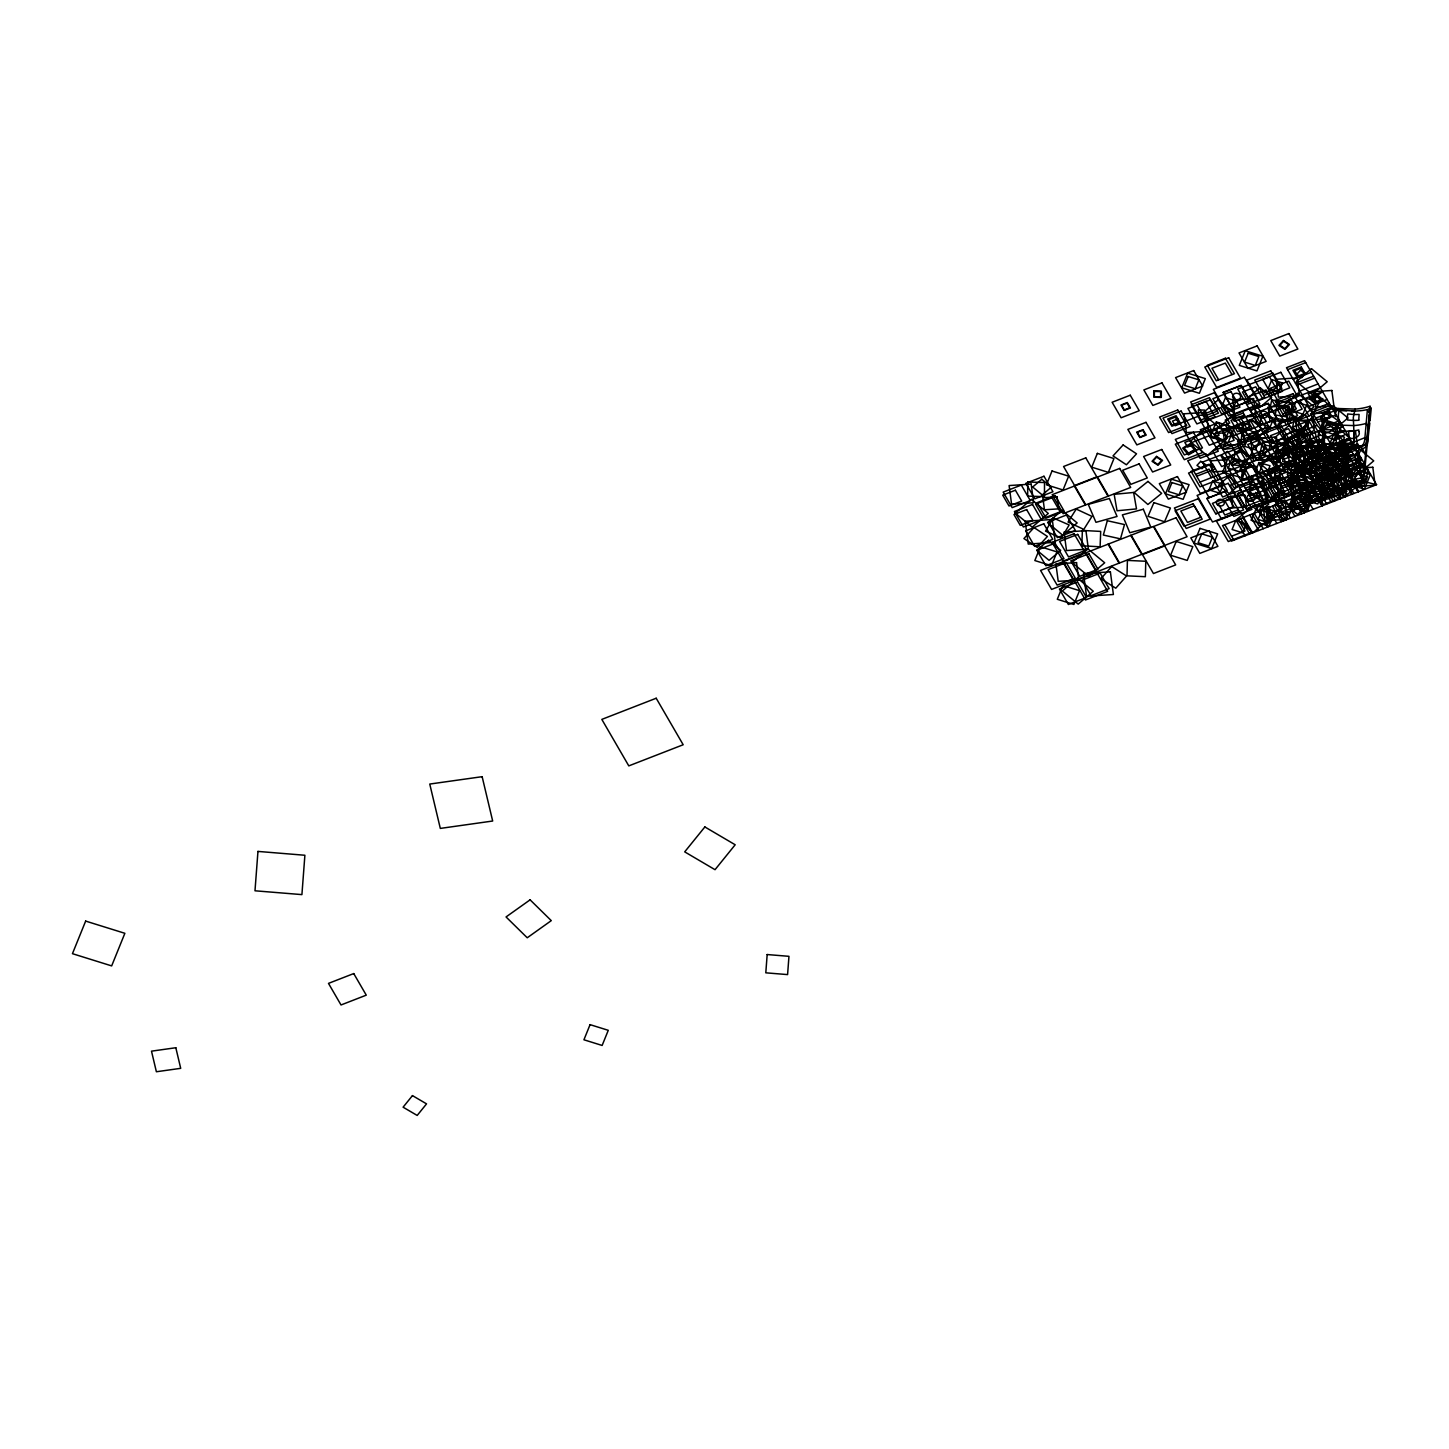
<?xml version="1.0" encoding="UTF-8"?>
<svg xmlns="http://www.w3.org/2000/svg" width="1449" height="1449" viewBox="0 0 1449 1449"><rect width="100%" height="100%" fill="white"/><g stroke="black" fill="none" stroke-linecap="round" stroke-linejoin="round"><path stroke-width="1.5" d="M1313.392 419.866L1314.297 428.016M1330.671 464.169L1331.83 475.2A96.63 27.096 68.8 0 0 1334.294 488.476M1357.858 454.189L1357.876 453.03A22.767 6.394 68.8 0 1 1358.039 451.508L1359.778 447.886L1364.487 445.205M1268.636 506.86L1266.48 512.185L1267.784 526.965L1213.827 433.957L1223.717 432.798L1226.415 437.453L1222.811 449.462L1232.701 448.302L1238.152 446.183L1240.942 442.416L1242.898 424.303L1249.147 424.485L1250.089 419.866L1270.193 426.894L1273.073 419.793M1263.709 432.472L1259.072 435.37L1249.129 429.755L1249.147 424.485M1310.856 443.539L1304.281 431.929L1290.679 437.073L1297.272 448.683L1317.811 440.913L1324.386 452.523L1310.802 457.667L1304.227 446.057L1313.283 461.796L1331.414 454.732L1322.412 439.246M1309.606 458.409L1309.262 459.514L1308.248 458.681M1346.99 481.593A75.203 63.068 5.5 0 0 1334.402 488.585L1318.844 497.677L1267.821 517.456L1267.821 514.431A46.187 12.95 68.8 0 0 1267.187 506.752M1287.744 471.541L1287.763 473.37M1327.375 483.278L1327.556 472.646M1317.069 462.901L1317.268 452.269M1341.846 458.735L1349.562 472.03L1349.436 476.232L1355.775 470.69M1351.663 444.716L1348.077 453.609L1337.391 450.277L1340.977 441.384L1351.663 444.716L1358.564 453.682L1249.799 495.975L1250.215 484.165L1253.82 475.272M1315.692 494.652L1318.21 500.575M1317.159 455.294L1313.319 452.269L1302.687 433.776L1289.085 438.92L1295.678 450.53L1295.189 459.315L1288.614 461.416M1277.167 515.518L1285.915 519.919L1286.386 511.515M1332.337 494.779L1340.289 498.782L1340.76 490.36M1332.283 461.579L1332.374 460.528M1367.928 426.513L1366.172 423.47L1367.403 409.596A53.305 44.702 5.5 0 1 1353.42 411.045L1332.808 409.343M1366.099 424.539L1364.686 440.134A48.306 13.548 68.8 0 1 1362.223 445.513M1340.615 458.536L1340.434 460.728L1348.077 453.609M1276.949 447.143L1276.37 452.957M1311.526 451.11L1312.468 440.532M1332.156 495.015L1333.098 484.437M1310.584 469.422L1324.676 477.699L1334.022 466.125L1319.948 457.848L1310.584 469.422C1311.254 495.051 1348.059 493.692 1362.984 480.452L1363.98 470.164M1334.022 466.125C1333.37 440.496 1296.565 441.854 1281.622 455.095M1267.821 517.456L1268.618 509.215M1272.222 471.631L1272.53 468.534M1281.858 507.53L1281.405 512.167L1281.061 507.911A49.501 13.892 68.8 0 0 1280.97 507.168M1285.734 467.375L1286.169 462.738M1288.559 438.015L1288.107 442.651L1288.559 438.015A78.264 65.64 5.5 0 1 1284.43 439.916M1293.106 466.723L1293.468 463.064M1295.696 499.67L1295.008 506.878L1295.008 503.854A46.223 12.969 68.8 0 0 1294.374 496.174M1309.552 491.809L1308.61 501.589L1362.984 480.452L1336.014 433.957C1354.724 445.948 1351.048 482.119 1324.676 477.699M1312.033 466.071L1313.174 454.225M1322.194 496.319L1322.738 490.65M1324.585 471.595L1324.73 470.056M1324.821 469.023L1325.129 465.926M1326.614 450.476L1325.418 462.847A89.168 25.013 68.8 0 0 1325.708 461.525A56.42 15.83 68.8 0 0 1325.98 459.587L1326.07 458.554A46.114 12.932 68.8 0 0 1326.161 456.725L1335.127 453.012A40.463 11.357 68.8 0 1 1334.022 457.522L1332.5 458.482A51.258 42.999 5.5 0 1 1325.6 462.14L1325.69 461.488M1335.797 491.03L1336.087 487.933M1339.619 451.382L1340.452 442.615M1349.399 485.741L1349.798 481.629M1353.112 447.125L1354.706 430.643M1364.288 467.067L1370.138 406.3M1368.888 419.178L1369.341 414.541M1269.342 506.48A47.437 13.313 68.8 0 1 1269.976 513.181L1272.892 518.199L1363.527 482.97L1364.849 469.241M1365.03 467.266L1368.055 435.877M1368.816 428.035L1369.577 420.192M1371.261 408.238L1370.066 420.608M1308.465 429.936L1308.248 427.165A27.096 7.607 68.8 0 1 1308.284 424.195L1308.483 422.927A82.919 69.534 5.5 0 0 1306.491 425.571L1302.723 430.969M1368.798 420.21L1368.49 423.289M1291.729 444.137L1291.928 442.271L1290.461 443.303M1369.812 423.18L1367.385 444.191L1365.61 447.143L1360.683 450.041L1359.162 453.446A22.767 6.394 68.8 0 0 1358.999 454.968L1360.031 465.745M1368.436 423.796L1367.367 435.787A98.242 27.549 68.8 0 1 1366.968 439.264M1302.216 432.49L1302.18 432.834A43.144 12.099 68.8 0 0 1302.126 437.526M1308.284 424.195L1308.519 422.728A34.432 9.654 68.8 0 1 1310.892 419.087A48.034 40.3 5.5 0 1 1313.519 416.515M1338.767 457.594L1322.973 463.734L1331.794 478.931L1331.305 483.278L1334.131 484.854M1283.144 451.472L1283.017 452.468L1288.904 449.407M1283.198 450.965L1283.615 447.089A45.227 37.928 5.5 0 0 1285.263 446.31L1287.382 445.187M1322.973 463.734L1322.303 467.773L1303.303 463.825L1305.766 453.573M1323.48 465.364L1330.562 477.59L1331.305 483.278L1334.167 478.387L1347.534 473.189L1349.436 476.232L1348.82 470.001L1342.191 458.572L1340.434 460.728L1331.758 445.785L1313.319 452.269L1309.443 440.424L1311.019 432.273M1337.391 450.277L1331.45 445.223L1321.615 442.416L1323.589 432.237L1317.069 425.354L1310.457 413.925M1335.616 412.621L1335.706 412.168A34.432 9.654 68.8 0 1 1338.079 408.509L1355.087 409.089A54.356 45.589 5.5 0 0 1370.084 406.227M1316.543 471.704L1317.195 468.842M1332.446 460.058L1334.511 456.399A76.326 21.409 68.8 0 1 1335.761 455.747L1336.721 455.403M1342.118 452.794L1343.966 449.987L1349.816 448.846M1294.845 464.024L1297.29 453.772L1285.028 451.345L1282.564 461.597L1294.845 464.024L1289.719 466.125A46.133 12.932 68.8 0 0 1289.284 466.56A29.089 8.169 68.8 0 0 1287.672 471.396M1315.583 466.234L1317.539 458.047M1330.925 461.633L1332.591 458.464L1336.648 456.073M1310.639 413.943L1322.14 413.037L1325.31 418.489L1322.448 429.719L1331.703 429.81L1340.579 422.673L1331.685 416.008L1328.516 410.556L1331.595 407.187L1317.757 395.197L1313.971 399.29L1304.462 398.729L1295.877 401.934L1292.273 410.828L1302.959 414.16L1306.563 405.267L1295.877 401.934M1327.827 464.513C1321.144 466.614 1320.963 479.402 1321.343 480.434A63.774 53.486 5.5 0 0 1325.074 475.924L1326.632 473.859M1323.951 475.308L1322.104 472.139L1323.408 468.371M1263.456 477.627L1250.233 464.731L1246.466 468.824L1241.467 465.509L1231.813 464.966L1235.399 452.957L1232.701 448.302M1315.837 451.853L1319.133 441.673M1325.473 493.892L1328.769 483.712M1242.898 424.303L1231.958 426.912L1229.15 430.697L1231.849 435.334L1240.942 442.416L1250.632 440.84L1253.802 446.292L1249.944 457.92L1241.467 465.509M1322.774 485.958L1320.818 491.446L1322.158 505.828L1314.478 494.852M1286.422 462.104L1297.561 465.328L1294.102 474.584L1282.963 471.36L1286.422 462.104L1288.07 461.579M1324.404 465.89L1323.553 468.027M1259.507 423.561L1263.093 414.686L1286.621 406.517L1295.334 421.279L1302.959 414.16M1250.215 484.165L1260.902 487.498L1264.162 478.279M1309.316 445.368L1296.094 477.971L1335.308 490.179L1348.512 457.594L1309.316 445.368L1295.678 450.53M1348.82 470.001L1362.187 464.803L1367.566 469.186L1367.928 472.754L1364.324 481.629L1376.55 484.672L1304.607 360.674L1286.477 367.72L1358.419 491.736L1354.235 479.981M1246.466 468.824L1240.797 480.47L1349.58 438.178L1340.832 430.099L1336.25 433.776L1331.758 445.785M1282.963 471.36L1269.396 459.279L1263.51 462.756L1258.927 473.425L1277.348 467.103L1275.537 451.708L1277.801 446.31M1275.537 451.708L1286.35 455.203L1290.153 446.22M1330.562 477.59L1316.272 483.151L1313.174 490.323L1303.231 490.414M1304.245 446.238L1303.049 445.875L1304.281 445.912M1280.047 506.226L1276.913 504.415L1279.793 499.525L1293.142 494.326L1295.044 497.369L1299.192 499.325L1301.619 493.982M1310.729 501.245L1313.953 494.109L1306.799 491.646M1338.333 457.395L1324.748 462.539L1322.303 467.773L1323.335 465.672M1310.476 465.799L1312.414 460.728A33.472 9.382 68.8 0 0 1312.486 454.262M1355.087 409.089L1353.312 417.439L1354.036 434.899M1322.756 398.511L1318.97 402.605L1313.464 414.233L1306.563 405.267M1355.54 449.607L1357.17 447.614A79.586 22.333 68.8 0 1 1358.438 446.98L1361.933 445.604A46.929 13.168 68.8 0 0 1362.187 445.423M1278.598 426.314L1285.227 437.725L1271.878 442.923L1268.074 450.874L1259.181 457.685L1249.944 457.92L1240.851 450.838L1238.152 446.183M1269.324 486.918L1275.953 498.329L1262.586 503.528L1258.783 511.461L1268.672 504.324M1274.432 419.938L1277.203 428.324L1279.902 423.126L1293.251 417.928M1260.902 487.498L1267.929 488.911L1270.61 483.712L1283.977 478.532L1286.06 481.865L1294.102 474.584M1308.429 458.482L1309.389 458.282M1343.585 444.336L1344.473 443.593L1343.35 444.191M1289.646 445.912L1286.205 443.829L1289.085 438.92M1300.296 506.643L1304.046 512.874L1309.552 503.636M1286.06 481.865L1287.002 480.271M1319.822 453.229L1325.563 443.919M1319.043 491.628L1324.803 482.318M1328.208 464.622L1327.501 465.654A80.347 67.379 5.5 0 1 1325.618 468.281L1322.104 472.139M1325.744 470.4L1329.602 464.64M1250.632 440.84L1257.007 438.359L1270.193 426.894M1277.203 428.324L1278.344 426.694M1267.929 488.911L1269.07 487.281M1325.183 471.215L1321.452 475.815A26.843 22.514 5.5 0 1 1315.71 480.271A19.761 16.573 5.5 0 1 1313.627 481.231M1326.994 473.334L1327.737 472.302A59.554 16.7 68.8 0 0 1327.954 474.783L1328.081 475.888M1347.588 452.305L1347.95 453.356L1347.226 452.45M1295.334 421.279L1296.764 419.522M1306.074 439.065L1297.362 448.176A63.031 52.852 5.5 0 1 1294.863 450.041M1333.352 459.876L1337.934 455.892M1310.856 419.033L1302.053 428.94M1323.245 455.24L1331.432 447.361M1313.174 488.186L1321.379 480.325M1284.231 442.724A54.627 45.825 5.5 0 0 1298.159 433.867L1299.952 432.128A57.815 48.487 5.5 0 0 1302.488 429.194L1308.375 421.568A51.494 43.18 5.5 0 1 1313.156 416.443M1302.687 433.776L1304.317 436.783L1310.077 431.476M1298.177 433.867L1298.286 433.758A75.909 21.3 68.8 0 0 1297.253 448.302L1297.435 451.617M1304.263 448.429L1309.244 443.865M1335.507 457.033L1330.037 461.76M1306.364 473.117L1303.321 474.421M1323.408 482.807L1313.174 490.323L1308.972 485.976L1301.872 473.769M1317.757 395.197L1322.593 391.683L1213.827 433.957M1278.616 443.231L1268.074 450.874L1260.177 443.811L1257.007 438.359M1249.799 495.975L1251.719 494.761M1252.497 494.272L1254.037 493.312M1255.577 492.352L1262.586 503.528M1269.36 474.493L1270.103 473.968L1279.232 489.273L1297.398 482.3M1308.085 454.225L1304.933 456M1334.257 440.768L1344.527 434.845M1300.097 500.684L1310.421 494.815M1266.372 475.924L1268.563 474.892M1325.889 457.739L1336.304 451.997M1308.32 483.549L1318.735 477.826M1299.807 456.815L1295.189 459.315L1286.35 455.203M1300.477 456.453L1301.8 455.729M1303.122 455.004L1304.444 454.298M1337.119 444.426L1347.914 439.192M1296.764 496.337L1307.596 491.157M1269.994 513.218L1303.792 500.919A99.981 83.843 5.5 0 0 1309.425 498.891L1315.62 496.138A58.92 49.429 5.5 0 0 1324.893 490.432L1335.199 482.01A91.577 25.684 68.8 0 1 1334.384 477.808L1332.283 462.756M1275.844 504.125L1278.598 502.912M1347.335 449.933L1349.544 448.955M1319.387 455.801A34.613 9.708 68.8 0 0 1319.314 454.461L1325.545 451.726A100.035 83.897 5.5 0 1 1331.975 449.335L1334.565 448.466M1295.442 464.404L1292.381 466.324L1290.86 469.711A24.959 7.01 68.8 0 0 1290.642 472.356L1290.715 474.258M1316.417 455.747L1313.066 457.178A93.116 78.101 5.5 0 1 1303.973 460.293L1303.086 460.565M1351.048 446.364L1348.53 447.379A42.419 11.9 68.8 0 1 1346.972 449.915M1240.797 480.47L1252.19 475.924M1352.75 445.676L1357.568 443.811L1359.379 446.962M1275.736 516.75L1268.944 519.394L1268.944 516.369M1291.983 510.446L1322.448 498.492A50.244 42.13 5.5 0 0 1324.893 497.224L1345.614 484.745L1362.658 479.891M1255.885 381.993L1237.754 389.038L1286.096 472.356L1267.966 479.402L1258.964 463.915L1345.07 430.425M1287.6 369.658L1305.73 362.612M1256.12 382.029L1269.487 376.831L1276.098 388.26L1262.749 393.458M1177.91 418.96L1172.476 421.079L1175.175 425.734L1180.609 423.615L1176.117 415.718L1167.677 418.996L1171.861 426.205L1180.283 422.927M1198.051 416.352L1179.921 423.398L1188.923 438.902M1202.579 414.595L1220.71 407.549L1229.712 423.036L1175.32 444.191L1184.322 459.677L1202.435 452.631L1193.451 437.145M1243.369 398.729L1225.256 405.774L1234.24 421.279L1297.688 396.609L1288.704 381.105L1270.574 388.169L1279.558 403.655M1247.915 396.972L1266.028 389.926L1275.029 405.43M1293.233 379.348L1311.363 372.302M1203.702 416.406L1217.069 411.208L1210.44 399.797L1197.091 404.977L1211.581 430.099M1200.297 420.228L1218.428 413.182L1209.444 397.678L1191.313 404.724L1218.283 451.237L1200.152 458.282L1191.169 442.778L1209.299 435.732M1250.161 400.848L1232.03 407.893L1223.028 392.389L1241.159 385.343L1268.147 431.838M1263.745 395.559L1281.876 388.513L1272.892 373.009L1254.762 380.055L1264.868 397.497L1246.756 404.543M1295.478 383.224L1313.609 376.179M1296.601 385.162L1314.732 378.117M1250.125 410.357L1268.255 403.311L1279.902 423.126M1299.97 390.976L1318.101 383.931M1244.329 415.12L1230.962 420.301L1237.591 431.73L1250.94 426.531M1276.406 402.641L1289.773 397.443L1296.384 408.872L1283.035 414.052M1302.216 394.853L1320.347 387.807M1223.717 432.798L1229.15 430.697M1226.415 437.453L1231.849 435.334M1259.109 425.861L1277.239 418.815M1308.972 406.481L1327.085 399.435M1216.037 447.361L1234.168 440.297L1225.184 424.811M1265.901 427.98L1247.77 435.026L1238.768 419.522M1279.485 422.691L1297.616 415.646L1288.632 400.141M1311.218 410.357L1329.349 403.311M1277.873 424.285L1295.641 417.384M1262.477 431.675L1280.608 424.629L1314.334 482.752L1296.203 489.798M1312.341 412.295L1330.472 405.249M1222.811 449.462L1331.595 407.187M1322.14 413.037L1328.516 410.556M1225.075 453.338L1243.188 446.292M1265.865 437.489L1247.734 444.535L1256.718 460.039M1315.71 418.109L1333.841 411.063M1235.399 452.957L1240.851 450.838M1253.802 446.292L1260.177 443.811M1325.31 418.489L1331.685 416.008M1222.775 458.971L1240.905 451.925L1249.907 467.429M1272.639 439.59L1254.508 446.636L1263.492 462.14M1286.241 434.32L1304.354 427.256L1313.355 442.76M1317.956 421.985L1336.087 414.921M1304.317 436.783L1303.72 430.552L1317.069 425.354M1195.733 474.312L1209.082 469.114L1215.711 480.543M1196.693 476.25L1214.823 469.204L1205.84 453.7L1187.709 460.746L1209.064 497.55M1271.479 447.18L1289.61 440.116M1321.325 427.781L1339.456 420.735M1231.813 464.966L1340.579 422.673M1200.062 482.064L1297.507 444.173L1288.523 428.669L1270.393 435.714L1313.102 509.342M1324.694 433.595L1342.825 426.549M1254.436 465.672L1200.044 486.81L1191.06 471.305L1209.191 464.26L1218.174 479.764M1333.696 449.099L1351.826 442.054M1207.071 498.528L1224.84 491.609M1302.234 461.525L1320.003 454.606M1240.761 489.979L1222.648 497.025L1213.646 481.521M1245.307 488.222L1263.437 481.177M1290.624 470.599L1308.755 463.553L1299.753 448.049M1335.942 452.976L1354.072 445.93M1338.659 452.976L1342.77 451.382M1351.229 448.284L1350.667 448.502A45.752 12.842 68.8 0 0 1351.265 448.139M1353.076 447.379L1357.188 445.767M1305.35 467.248L1287.219 474.294L1297.326 491.736L1279.195 498.782L1270.212 483.278L1288.342 476.232M1337.065 454.914L1355.195 447.868M1312.414 464.694L1330.182 457.775M1263.419 485.56L1277.71 479.999L1284.81 492.225L1270.501 497.786M1243.025 493.855L1224.894 500.901L1233.878 516.405L1252.008 509.36L1220.529 455.095L1202.416 462.159L1211.4 477.645M1247.553 492.099L1265.683 485.053M1292.87 474.475L1311.001 467.429L1319.985 482.934L1301.854 489.979M1338.188 456.852L1356.318 449.806M1231.559 498.438L1218.211 503.618L1224.84 515.047L1238.189 509.849M1338.423 456.888L1351.79 451.69M1284.375 478.75L1268.6 484.89L1277.402 500.068L1295.171 493.167L1287.455 479.873M1315.312 468.534L1321.434 466.161M1347.914 456.363L1353.638 454.135M1341.683 462.485L1355.032 457.304M1215.874 513.707L1233.642 506.806M1311.055 476.703L1328.824 469.802M1247.517 501.608L1265.647 494.562L1264.995 490.396M1310.965 476.938L1329.095 469.893L1320.093 454.388M1342.68 464.604L1360.81 457.558M1338.985 472.972L1307.686 484.998L1292.273 458.409L1323.372 446.328L1338.785 472.917M1346.049 470.418L1364.179 463.372M1295.044 497.369L1294.663 491.537L1308.972 485.976L1308.791 483.296M1256.537 507.585L1274.667 500.539M1347.19 472.356L1365.302 465.31M1331.794 478.931L1349.562 472.03M1367.566 469.186L1222.539 525.57L1231.523 541.057L1376.55 484.672M1353.493 482.897L1357.133 481.485M1277.438 516.098L1291.131 510.772M1231.632 536.202L1244.981 531.022L1238.37 519.593M1342.589 440.786L1349.58 438.178M1285.861 463.789L1290.461 462.14M1281.731 501.716L1284.937 500.648M1350.939 443.177L1365.085 437.616L1367.494 441.764M1339.383 448.031L1350.939 444.046M1349.49 443.684L1342.209 446.057A34.848 9.781 68.8 0 1 1342.028 448.955A39.612 11.121 68.8 0 1 1340.796 452.831M1293.794 491.501L1305.368 487.534M1354.109 447.252L1355.558 446.763A46.205 12.969 68.8 0 0 1357.568 443.829M1284.575 466.379L1286.929 465.672L1284.593 466.035A43.579 12.226 68.8 0 0 1286.114 463.245M1336.304 447.922L1339.872 446.799M1270.139 473.425L1267.078 474.765A45.462 12.751 68.8 0 0 1266.553 475.254M1289.501 464.386L1294.718 462.883M1278.869 467.556C1272.421 468.552 1275.192 477.138 1275.772 481.412M1349.87 448.158L1350.685 447.976A31.244 26.209 5.5 0 0 1341.575 451.418L1340.868 451.599A46.277 12.987 68.8 0 0 1339.655 452.124M1340.923 451.581L1353.131 449.262M1327.465 460.51L1339.564 457.775M1305.042 477.79L1317.159 475.055M1291.62 486.284L1303.81 483.803M1301.709 500.847L1299.626 497.152L1301.492 496.898A49.664 41.659 5.5 0 0 1309.335 494.852M1277.203 469.259L1274.396 469.621A29.958 25.14 5.5 0 1 1278.761 467.556M1306.527 488.567L1302.56 488.947A72.957 61.184 5.5 0 1 1299.898 489.038L1298.576 489.056L1298.775 490.287M1326.831 409.705L1329.802 409.415M1303.357 462.883L1305.911 462.557A62.198 52.164 5.5 0 0 1312.269 461.47A44.955 12.606 68.8 0 1 1311.852 462.756A69.063 19.362 68.8 0 1 1311.562 463.481L1310.747 465.256A65.712 55.116 5.5 0 1 1305.169 465.328M1331.033 408.69L1338.061 408.455M1307.741 482.752L1288.922 481.974L1289.465 484.691M1341.846 455.584L1354.417 454.769M1290.353 480.796L1302.923 480.017M1334.112 410.465L1346.592 410.792M1354.091 411.063L1351.953 411.045M1242.88 429.556L1249.129 429.755M1327.918 463.535L1340.56 464.06M1304.046 471.505L1316.688 472.03M1341.068 425.155L1353.493 425.571A50.878 42.673 5.5 0 0 1366.153 423.434M1341.937 459.315L1354.543 460.456M1290.244 475.145L1302.868 476.286M1319.948 457.848C1293.794 453.646 1290.117 489.563 1308.61 501.589A78.174 21.934 68.8 0 0 1309.353 493.874L1309.298 491.972L1310.965 497.659M1339.546 409.759L1339.727 409.777A32.15 9.02 68.8 0 0 1338.351 416.841M1357.061 453.537L1358.564 453.682M1297.561 467.103L1294.301 466.795A69.679 58.431 5.5 0 0 1292.11 466.65L1289.447 466.56A35.917 30.121 5.5 0 0 1282.727 466.922M1296.819 476.413L1302.651 477.192A33.581 28.165 5.5 0 0 1306.31 477.464M1317.503 431.241L1323.589 432.237M1309.443 440.424L1321.615 442.416M1309.86 454.37L1315.982 455.584M1341.213 462.955L1353.42 466.053M1291.367 469.567L1303.575 472.682M1327.755 483.332L1333.243 484.854M1263.093 414.686L1271.642 417.348M1359.379 470.074L1367.928 472.754M1255.957 475.942L1262.369 477.935M1274.359 504.632L1278.634 505.973M1266.48 512.185L1270.755 513.526M1282.926 443.883L1286.549 445.042M1299.192 499.325L1308.139 502.405M1339.691 466.252L1350.939 471.432M1293.83 464.223L1305.096 469.385M1313.971 399.29L1318.97 402.605M1245.234 461.416L1250.233 464.731M1297.724 459.405L1307.36 466.56M1337.409 469.078L1347.027 476.268M1286.621 406.517L1292.273 410.828M1336.286 426.115L1340.832 430.099M1331.703 429.81L1336.25 433.776M1265.068 454.207L1269.396 459.279M1259.181 457.685L1263.51 462.756M1354.869 478.695L1362.187 487.589M1282.437 447.976L1289.755 456.852M1303.068 455.475L1310.24 464.423M1334.565 471.16L1341.575 480.217M1350.613 480.959L1357.133 490.251M1287.491 445.296L1294.011 454.606M1297.96 465.926L1304.172 474.819L1303.303 463.825M1354.417 485.053L1358.419 491.736M1367.403 409.596L1369.233 412.73M1366.172 455.493L1360.774 446.201A45.662 38.29 5.5 0 0 1341.068 452.776M1355.558 453.392L1362.658 465.437M1343.966 449.081L1342.209 446.057A42.057 11.791 68.8 0 0 1341.937 441.184M1361.625 479.691L1363.527 482.97M1299.934 400.485L1308.936 415.99M1344.889 477.989L1353.891 493.493M1317.902 436.24L1326.904 451.744L1258.909 478.17L1249.926 462.666M1342.625 478.876L1351.627 494.381M1340.343 479.963L1346.954 491.374L1326.813 499.217L1320.184 487.788M1334.167 478.387L1336.376 482.191M1335.833 481.521L1344.817 497.007M1338.604 487.86L1340.868 491.772M1297.09 419.123L1303.72 430.552M1296.746 419.286L1304.444 432.563L1286.676 439.482L1278.978 426.187M1333.533 482.589L1340.162 494.018M1323.517 468.136L1325.382 471.378M1286.332 405.774L1340.289 498.782M1281.804 407.531L1290.805 423.036M1302.035 442.416L1293.051 426.912L1311.182 419.866L1320.166 435.37L1299.771 443.285L1308.773 458.79M1326.777 485.035L1335.761 500.539M1324.495 485.922L1333.497 501.426M1277.275 409.306L1286.277 424.792M1322.231 486.792L1331.233 502.296M1309.171 470.925L1316.272 483.151M1317.702 488.567L1326.704 504.071M1262.405 398.276L1255.776 386.847L1242.427 392.045L1249.038 403.456M1268.219 412.82L1322.158 505.828M1231.94 374.494L1225.311 363.083L1211.962 368.263L1218.591 379.692M1265.249 431.512L1271.878 442.923M1299.572 495.612L1308.574 511.117M1288.596 481.068L1294.663 491.537M1250.089 419.866L1304.046 512.874M1268.056 455.62L1277.04 471.124M1292.78 498.257L1301.763 513.761M1295.551 509.396L1292.653 504.415A46.748 13.113 68.8 0 0 1291.729 495.793L1290.443 489.4M1285.987 500.901L1294.971 516.387M1263.999 472.302L1270.61 483.712M1279.793 499.525L1284.212 507.132M1236.486 425.155L1245.488 440.659M1281.441 502.658L1290.443 518.162M1231.958 426.912L1285.915 519.919M1274.649 505.303L1283.651 520.807M1272.385 506.19L1281.369 521.676M1243.115 465.31L1252.117 480.814M1267.857 507.947L1276.841 523.451M1243.007 470.164L1249.636 481.593L1236.287 486.773L1229.658 475.363M1265.557 509.034L1272.186 520.445L1258.819 525.643L1252.208 514.214M1254.254 513.236L1263.256 528.722M1225.003 472.374L1233.987 487.86L1256.645 479.058L1265.647 494.562L1267.205 502.604M1249.726 514.993L1258.71 530.497M1218.192 475L1227.194 490.505L1206.8 498.438L1215.783 513.942L1233.914 506.896L1224.93 491.392M1242.934 517.637L1251.918 533.141M1240.652 518.507L1249.654 534.011M1236.124 520.282L1245.126 535.786M1224.803 524.683L1233.787 540.187M1318.173 450.929L1324.748 462.539M1346.393 482.716L1351.482 492.588M1293.142 442.959L1298.232 452.849M1309.824 452.903L1313.482 463.191M1331.233 472.356L1334.764 482.68M1341.991 483.894L1345.36 494.236M1299.264 441.311L1302.633 451.671M1347.063 481.72L1345.324 474.656M1323.716 438.576L1321.977 431.059M1283.09 491.682L1283.76 494.634A60.007 16.827 68.8 0 1 1284.52 498.347L1284.557 498.492M1274.015 495.178L1274.667 498.112A60.749 17.044 68.8 0 1 1274.866 499.072M1276.334 484.201L1279.702 498.999A49.501 13.892 68.8 0 1 1280.21 501.662M1317.34 442.235L1315.004 431.621M1290.244 488.458L1289.845 486.574M1267.567 497.242L1265.937 489.001M1267.966 499.126L1268.527 501.879M1310.276 440.822L1309.135 434.664M1338.17 433.885L1336.467 424.937M1293.613 491.899L1291.186 478.659M1357.025 468.969L1354.942 454.533M1266.589 503.346L1263.981 489.237M1340.669 432.78L1339.89 428.433M1342.553 460.71L1343.893 467.882A116.626 32.711 68.8 0 0 1345.324 474.656M1285.227 437.725L1286.205 443.829M1275.953 498.329L1276.913 504.415M1338.948 422.637L1338.405 416.932M1337.518 484.509L1338.876 495.123M1305.748 440.442L1307.089 451.056M1299.536 496.101L1299.626 497.152M1299.391 450.186L1299.119 446.709A63.792 17.895 68.8 0 1 1300.532 429.882M1322.122 496.174L1321.597 486.882M1308.972 486.013L1309.063 487.371M1357.912 455.457L1359.035 464.64A96.395 27.042 68.8 0 0 1361.48 477.898M1321.56 486.121L1321.615 487.19A68.755 57.652 5.5 0 0 1324.35 484.727M1315.692 483.242L1315.692 480.235A88.643 24.868 68.8 0 1 1316.561 471.722M1263.456 483.531L1263.456 482.915A25.14 7.046 68.8 0 1 1263.673 480.289M1362.603 479.836A96.395 27.042 68.8 0 1 1360.72 470.001M1268.418 509.468A46.187 12.95 68.8 0 1 1268.581 510.972M1301.945 432.273A68.501 57.453 5.5 0 1 1287.165 441.039M1371.207 408.165A53.577 44.937 5.5 0 1 1368.508 408.998M1287.618 454.117A63.031 52.852 5.5 0 1 1286.929 454.443A80.401 67.415 5.5 0 1 1284.231 455.783M1274.776 467.429A50.697 14.218 68.8 0 1 1273.906 470.327M1275.41 470.056A84.585 70.947 5.5 0 1 1278.797 468.407M1284.394 466.071A84.585 70.947 5.5 0 1 1289.483 464.332M1266.661 475.326A26.807 22.478 5.5 0 1 1277.873 467.719M1265.701 476.612A28.346 7.951 68.8 0 1 1266.589 475.363M1266.299 490.794A31.099 26.082 5.5 0 1 1274.903 484.745M1270.483 474.077A22.876 6.412 68.8 0 0 1270.773 479.365A23.22 19.471 5.5 0 1 1279.884 475.924A23.093 6.484 68.8 0 1 1279.63 470.708A19.67 5.524 68.8 0 1 1279.865 469.53A21.481 18.022 5.5 0 0 1270.664 472.827M1270.501 474.113A19.145 5.379 68.8 0 1 1270.719 472.881M1278.525 483.441A33.381 27.984 5.5 0 1 1287.255 482.064M1273.762 494.163A37.728 31.643 5.5 0 1 1282.872 490.686M1308.284 424.177A29.016 8.133 68.8 0 0 1308.393 429.176A79.659 66.799 5.5 0 0 1307.958 429.665M1313.337 419.757A26.046 7.299 68.8 0 1 1313.519 418.055M1309.298 435.515A48.016 40.264 5.5 0 1 1312.631 432.382M1318.789 449.951A45.861 12.86 68.8 0 1 1319.333 454.497M1322.158 412.784A23.655 19.833 5.5 0 1 1329.892 412.059L1329.765 412.657A22.152 6.213 68.8 0 0 1329.711 413.237A25.122 7.046 68.8 0 0 1329.838 417.982M1323.444 418.978A24.633 20.648 5.5 0 1 1326.614 418.507M1335.435 416.588A26.734 7.499 68.8 0 1 1335.616 412.621M1322.883 435.044A38.38 32.186 5.5 0 1 1323.462 434.827M1325.98 459.587A50.208 14.092 68.8 0 0 1326.07 458.554A44.557 12.498 68.8 0 0 1326.161 455.113M1335.09 481.901A45.879 38.471 5.5 0 1 1357.785 472.881M1353.982 434.827A56.384 15.812 68.8 0 1 1353.438 444.698A45.752 12.842 68.8 0 1 1352.678 446.383M1349.87 448.194A47.781 13.403 68.8 0 0 1347.787 449.371A23.275 19.525 5.5 0 0 1339.492 452.45M1344.853 452.812A26.39 22.133 5.5 0 1 1349.653 452.16M1357.84 473.171A90.562 25.394 68.8 0 1 1357.478 471.36M1347.027 481.666A62.271 52.236 5.5 0 1 1361.553 478.007M1272.385 468.896A48.813 13.693 68.8 0 1 1270.972 473.062M1277.638 442.506A78.264 65.64 5.5 0 1 1276.75 442.796M1300.84 430.353A58.811 49.32 5.5 0 1 1288.487 437.924M1366.914 439.192A48.958 13.729 68.8 0 1 1364.541 445.332M1339.582 451.327A39.902 11.194 68.8 0 0 1339.818 449.933A39.811 11.175 68.8 0 0 1339.619 442.977M1325.4 447.198A45.227 12.679 68.8 0 1 1326.197 455.167M1358.818 431.458C1361.933 437.2 1350.269 440.405 1349.182 437.29A64.118 17.986 68.8 0 0 1349.055 435.914L1348.602 431.512L1352.859 431.096A44.847 37.62 5.5 0 0 1355.721 430.643L1358.818 429.955L1358.818 431.458M1027.721 482.01L1027.667 496.119L1044.457 496.645L1044.512 482.535L1027.721 482.01M1153.839 390.904L1153.821 397.207L1161.319 397.443L1161.337 391.121L1153.839 390.904M1154.4 391.429L1154.364 396.7L1160.631 396.899L1160.649 391.628L1154.4 391.429M1198.45 409.922L1198.432 415.193L1204.68 415.392L1204.699 410.121L1198.45 409.922M1283.216 453.7L1284.466 453.809L1283.216 453.609M1291.53 448.755C1295.533 453.555 1294.518 443.974 1291.53 448.755M1292.544 448.828L1293.794 448.973L1292.562 448.701M1296.257 473.37L1297.507 473.479L1296.257 473.316M1300.17 491.628L1301.419 491.736L1300.188 491.519M1300.242 464.767L1301.492 464.894L1300.242 464.694M1306.274 499.651L1307.541 499.76L1306.292 499.579M1309.027 469.331C1312.74 473.769 1312.214 464.875 1309.045 469.241M1311.273 478.568L1312.939 478.731L1311.291 478.532M1314.134 446.147L1315.402 446.22L1314.134 446.147M1318.391 457.757C1322.376 462.195 1320.908 453.374 1318.391 457.757M1318.88 485.687L1320.148 485.795L1318.898 485.614M1323.118 477.609C1326.777 482.01 1326.288 473.298 1323.136 477.427M1324.477 449.788L1325.744 449.86L1324.477 449.788M1329.222 489.327L1330.49 489.454L1329.24 489.255M1331.667 456.87L1333.334 457.033L1331.667 456.815M1332.482 466.035C1336.413 470.382 1335.272 461.742 1332.5 465.835M1334.801 476.721L1336.449 476.83L1334.801 476.721M1337.101 435.823L1338.351 435.95L1337.101 435.751M1339.274 489.418C1342.969 494.435 1342.788 484.709 1339.274 489.418M1340.325 489.49L1341.593 489.599L1340.325 489.454M1343.277 470.798L1344.527 470.943L1343.295 470.69M1347.28 462.177L1348.53 462.34L1347.298 462.068M1350.812 486.647L1352.062 486.773L1350.812 486.574M1360.14 481.774L1361.408 481.901L1360.158 481.702M1358.764 419.975L1358.764 420.264A46.495 38.996 5.5 0 1 1351.464 420.319L1347.498 419.993A44.358 12.443 68.8 0 1 1347.534 415.247L1347.697 413.943L1352.46 414.396A48.541 40.699 5.5 0 0 1357.025 414.523L1359.108 414.45L1358.764 419.975M1127.413 560.401L1126.996 575.833L1145.362 576.702L1145.779 561.27L1127.413 560.401M1082.385 530.425L1081.805 545.784L1100.099 546.798L1100.697 531.421L1082.385 530.425M1286.929 455.04L1287.817 445.749L1286.929 455.04M257.958 851.414L254.988 890.791L301.917 894.613L304.888 855.254L257.958 851.414M767.173 954.547L765.797 972.822L787.586 974.597L788.962 956.322L767.173 954.547M1300.333 446.183L1297.362 485.542L1344.292 489.382L1347.244 450.005L1300.333 446.183M1312.106 457.739L1310.729 476.033L1332.519 477.808L1333.895 459.514L1312.106 457.739M1271.715 399.924L1268.364 417.203L1289.03 420.608L1292.381 403.311L1271.715 399.924M1277.185 404.778L1275.229 414.957L1287.382 416.95L1289.356 406.771L1277.185 404.778M1294.102 419.576L1292.146 429.737L1304.299 431.748L1306.274 421.568L1294.102 419.576M1262.876 441.057L1258.692 458.536L1279.612 462.666L1283.814 445.187L1262.876 441.057M1264.687 445.006L1262.224 455.258L1274.504 457.685L1276.949 447.433L1264.687 445.006M1107.308 520.734L1103.341 535.043L1120.494 538.865L1124.478 524.556L1107.308 520.734M1294.518 491.139L1289.085 506.317L1307.324 511.425L1312.758 496.228L1294.518 491.139M1296.511 496.989L1289.121 515.083L1278.398 511.37L1282.437 502.459L1304.209 509.215L1307.487 500.068L1296.511 496.989M1310.095 491.7L1306.817 500.847L1317.811 503.926L1321.09 494.779L1310.095 491.7M1228.462 456.743L1222.702 472.211L1241.268 477.572L1247.028 462.122L1228.462 456.743M1231.741 458.826L1228.299 468.099L1239.42 471.305L1242.88 462.05L1231.741 458.826M1258.891 462.521L1255.432 471.794L1266.571 475.018L1270.012 465.745L1258.891 462.521M85.654 921.093L72.45 953.677L111.664 965.903L124.868 933.301L85.654 921.093M590.069 1024.642L583.929 1039.784L602.132 1045.454L608.272 1030.311L590.069 1024.642M1052.01 470.997L1046.413 484.799L1063.041 489.979L1068.638 476.16L1052.01 470.997M1040.418 546.744L1034.821 560.546L1051.431 565.726L1057.027 551.906L1040.418 546.744M1097.346 453.374L1091.749 467.176L1108.358 472.356L1113.955 458.554L1097.346 453.374M1062.896 585.487L1057.299 599.288L1073.908 604.468L1079.505 590.667L1062.896 585.487M1187.691 373.118L1181.75 387.789L1199.392 393.277L1205.333 378.624L1187.691 373.118M1188.198 376.523L1184.594 385.416L1195.28 388.749L1198.884 379.855L1188.198 376.523M1171.444 479.166L1165.503 493.819L1183.145 499.325L1189.086 484.654L1171.444 479.166M1171.951 482.571L1168.347 491.465L1179.033 494.797L1182.638 485.904L1171.951 482.571M1225.456 397.66L1221.851 406.553L1232.538 409.886L1236.142 400.993L1225.456 397.66M1245.252 350.749L1239.312 365.402L1256.953 370.908L1262.894 356.237L1245.252 350.749M1248.169 353.212L1244.564 362.105L1255.251 365.438L1258.855 356.545L1248.169 353.212M1176.208 541.437L1170.611 555.257L1187.22 560.419L1192.817 546.617L1176.208 541.437M1212.686 480.977L1209.082 489.871L1219.768 493.203L1223.373 484.31L1212.686 480.977M1200.007 528.378L1194.067 543.049L1211.708 548.537L1217.649 533.884L1200.007 528.378M1201.71 533.848L1198.106 542.741L1208.792 546.074L1212.396 537.181L1201.71 533.848M1271.824 379.638L1268.219 388.513L1278.906 391.846L1282.51 382.971L1271.824 379.638M1235.689 520.644L1232.085 529.519L1242.771 532.852L1246.375 523.958L1235.689 520.644M1324.187 419.793L1318.246 434.446L1335.887 439.953L1341.828 425.282L1324.187 419.793M1327.103 422.257L1323.498 431.15L1334.185 434.483L1337.789 425.589L1327.103 422.257M1316.272 457.377L1310.131 472.501L1328.353 478.188L1334.475 463.046L1316.272 457.377M1333.841 433.885L1330.236 442.778L1340.923 446.093L1344.527 437.218L1333.841 433.885M1352.732 469.005L1346.791 483.658L1364.433 489.164L1370.374 474.493L1352.732 469.005M1356.844 473.533L1353.239 482.426L1363.926 485.759L1367.53 476.866L1356.844 473.533M1216.363 421.931L1210.078 436.855L1228.027 442.67L1234.331 427.745L1216.363 421.931M1217.903 427.817L1214.117 436.819L1224.948 440.315L1228.734 431.313L1217.903 427.817M1248.422 437.326L1244.637 446.328L1255.45 449.824L1259.235 440.822L1248.422 437.326M1153.911 502.604L1148.025 516.333L1164.543 521.749L1170.43 508.038L1153.911 502.604M1257.75 505.429L1251.048 520.227L1268.871 526.367L1275.555 511.569L1257.75 505.429M1262.043 510.392L1258.004 519.303L1268.726 522.998L1272.765 514.087L1262.043 510.392M1053.26 517.999L1045.544 531.149L1061.429 538.086L1069.163 524.955L1053.26 517.999M1076.227 509.07L1068.04 522.075L1083.798 529.392L1091.966 516.387L1076.227 509.07M412.458 1095.607L403.094 1107.181L417.185 1115.44L426.549 1103.866L412.458 1095.607M704.866 826.944L684.707 851.867L715.027 869.69L735.186 844.767L704.866 826.944M1317.232 446.401L1297.072 471.342L1327.393 489.146L1347.552 464.223L1317.232 446.401M1111.673 566.523L1100.914 578.712L1115.784 588.203L1126.543 575.996L1111.673 566.523M1034.025 527.581L1023.918 538.557L1037.303 547.432L1047.41 536.456L1034.025 527.581M1123.12 444.934L1113.013 455.91L1126.416 464.785L1136.523 453.809L1123.12 444.934M1156.556 456.399L1152.046 461.307L1158.023 465.274L1162.551 460.365L1156.556 456.399M1156.628 457.087L1152.861 461.199L1157.86 464.495L1161.627 460.402L1156.628 457.087M1283.47 340.497L1278.96 345.405L1284.937 349.372L1289.465 344.464L1283.47 340.497M1283.633 341.185L1279.865 345.279L1284.865 348.593L1288.632 344.5L1283.633 341.185M1200.732 461.325L1196.965 465.419L1201.964 468.733L1205.731 464.64L1200.732 461.325M1300.496 370.256L1296.728 374.349L1301.727 377.664L1305.495 373.57L1300.496 370.256M1041.777 479.239L1032.666 487.009L1042.229 494.942L1051.34 487.172L1041.777 479.239M1031.416 499.416L1015.332 513.145L1032.213 527.146L1048.297 513.417L1031.416 499.416M1062.008 510.374L1047.609 522.691L1062.733 535.224L1077.15 522.926L1062.008 510.374M1048.496 540.296L1036.886 550.222L1045.888 565.744L1064.019 558.698L1055.035 543.194L1036.904 550.24L1049.076 560.328L1060.686 550.403L1048.496 540.296M1218.174 399.906L1202.344 413.418L1218.953 427.201L1234.783 413.69L1218.174 399.906M1206.329 427.618L1190.1 441.474L1207.126 455.602L1223.354 441.746L1206.329 427.618M1260.069 387.644L1248.984 397.117L1260.612 406.771L1271.697 397.298L1260.069 387.644M1087.945 548.899L1072.006 562.502L1088.742 576.394L1104.681 562.773L1087.945 548.899M1251.085 419.576L1240.688 428.451L1251.592 437.489L1261.97 428.614L1251.085 419.576M1311.454 368.662L1296.438 381.504L1312.196 394.563L1327.212 381.739L1311.454 368.662M1077.44 578.097L1062.371 590.975L1078.201 604.106L1093.271 591.228L1077.44 578.097M1297.833 393.331L1282.419 406.499L1298.594 419.938L1314.008 406.771L1297.833 393.331M1240.579 448.773L1231.052 456.906L1241.05 465.201L1250.578 457.069L1240.579 448.773M1228.734 476.486L1218.808 484.962L1229.223 493.602L1239.149 485.125L1228.734 476.486M1289.012 425.445L1274.468 437.888L1289.737 450.567L1304.299 438.123L1289.012 425.445M1271.425 454.914L1260.63 464.151L1271.968 473.551L1282.763 464.332L1271.425 454.914M1333.913 406.336L1320.546 417.747L1334.583 429.393L1347.95 417.982L1333.913 406.336M1264.198 478.587L1249.382 491.265L1264.941 504.161L1279.757 491.501L1264.198 478.587M1318.282 440.043L1307.342 449.389L1318.825 458.916L1329.765 449.57L1318.282 440.043M1252.353 506.299L1237.138 519.303L1253.113 532.562L1268.346 519.557L1252.353 506.299M1307.795 460.076L1289.773 475.489L1308.701 491.175L1326.723 475.779L1307.795 460.076M1354.109 444.608L1335.435 460.547L1355.032 476.812L1373.724 460.854L1354.109 444.608M1297.109 498.257L1287.726 506.281L1297.561 514.449L1306.962 506.426L1297.109 498.257M1343.857 472.03L1329.439 484.346L1344.581 496.898L1358.999 484.582L1343.857 472.03M1147.97 481.412L1134.223 492.515L1147.88 504.487L1161.645 493.366L1147.97 481.412M1315.565 394.563L1309.932 399.091L1315.529 403.981L1321.144 399.453L1315.565 394.563M1315.656 395.36L1311.073 399.055L1315.62 403.021L1320.202 399.344L1315.656 395.36M1325.763 412.802L1321.198 416.497L1325.744 420.464L1330.309 416.769L1325.763 412.802M530.099 899.829L506.045 916.945L527.237 937.775L551.272 920.64L530.099 899.829M1323.734 448.81L1299.699 465.926L1320.872 486.755L1344.926 469.621L1323.734 448.81M1190.589 443.43L1182.674 448.103L1188.488 454.932L1196.403 450.259L1190.589 443.43M1190.064 444.589L1184.159 448.067L1188.506 453.139L1194.393 449.679L1190.064 444.589M1227.357 451.472L1221.471 454.932L1225.8 460.021L1231.686 456.544L1227.357 451.472M1073.981 533.685L1052.083 542.415L1063.186 561.161L1085.102 552.431L1073.981 533.685M1130.256 395.215L1112.126 402.261L1121.109 417.765L1139.24 410.719L1130.256 395.215M1161.971 382.88L1143.859 389.926L1152.843 405.43L1170.973 398.384L1161.971 382.88M1193.704 370.546L1175.574 377.609L1184.576 393.096L1202.688 386.05L1193.704 370.546M1225.419 358.229L1207.307 365.275L1216.291 380.761L1234.421 373.715L1225.419 358.229M1257.152 345.894L1239.022 352.94L1248.024 368.426L1266.136 361.381L1257.152 345.894M1288.867 333.56L1270.755 340.606L1279.739 356.11L1297.869 349.046L1288.867 333.56M1228.661 357.74L1204.789 367.014L1216.635 387.426L1240.507 378.153L1228.661 357.74M1127.286 402.55L1120.946 405.014L1124.08 410.447L1130.437 407.966L1127.286 402.55M1127.05 403.112L1121.617 405.231L1124.315 409.886L1129.749 407.767L1127.05 403.112M1244.437 377.283L1213.338 389.364L1228.77 415.954L1259.851 403.873L1244.437 377.283M1214.497 392.697L1190.625 401.989L1202.471 422.402L1226.343 413.11L1214.497 392.697M1270.719 370.835L1246.846 380.127L1258.692 400.54L1282.564 391.248L1270.719 370.835M1145.996 422.347L1127.865 429.393L1136.849 444.897L1154.98 437.852L1145.996 422.347M1177.711 410.013L1159.58 417.058L1168.582 432.563L1186.713 425.517L1177.711 410.013M1241.069 385.579L1223.3 392.48L1232.121 407.676L1249.889 400.757L1241.069 385.579M1181.098 411.063L1162.986 418.109L1171.969 433.613L1190.1 426.567L1181.098 411.063M1206.039 401.373L1187.908 408.419L1196.892 423.923L1215.023 416.877L1206.039 401.373M1230.962 391.683L1212.831 398.729L1221.815 414.233L1239.946 407.187L1230.962 391.683M1280.807 372.302L1262.677 379.348L1271.679 394.853L1289.809 387.807L1280.807 372.302M1301.329 367.032L1292.906 370.31L1297.09 377.519L1305.513 374.24L1301.329 367.032M1143.026 429.683L1136.668 432.146L1139.82 437.562L1146.177 435.098L1143.026 429.683M1175.266 417.131L1168.872 419.612L1172.042 425.064L1178.417 422.583L1175.266 417.131M1301.148 368.173L1294.772 370.654L1297.942 376.124L1304.317 373.643L1301.148 368.173M1142.79 430.244L1137.356 432.345L1140.055 437L1145.489 434.881L1142.79 430.244M1085.79 457.866L1063.566 466.506L1074.597 485.487L1096.802 476.848L1085.79 457.866M1021.31 485.071L1003.179 492.117L1012.163 507.621L1030.293 500.575L1021.31 485.071M1043.968 476.25L1025.838 483.314L1034.821 498.8L1052.952 491.754L1043.968 476.25M1015.405 490.215L1002.708 495.141L1009.011 505.991L1021.69 501.064L1015.405 490.215M1193.469 432.382L1175.338 439.427L1184.34 454.932L1202.453 447.886L1193.469 432.382M1218.392 422.691L1200.261 429.737L1209.263 445.241L1227.394 438.196L1218.392 422.691M1243.314 413.001L1225.202 420.047L1234.186 435.551L1252.316 428.506L1243.314 413.001M1293.178 393.621L1275.048 400.667L1284.031 416.171L1302.162 409.125L1293.178 393.621M1268.165 403.528L1250.396 410.447L1259.199 425.626L1276.967 418.725L1268.165 403.528M1161.736 449.48L1143.605 456.526L1152.589 472.012L1170.72 464.966L1161.736 449.48M1215.946 429.81L1209.553 432.291L1212.722 437.743L1219.098 435.261L1215.946 429.81M1314.641 391.429L1308.266 393.911L1311.417 399.363L1317.793 396.881L1314.641 391.429M1190.263 440.279L1184.829 442.38L1187.528 447.035L1192.962 444.915L1190.263 440.279M1074.361 486.049L1052.155 494.689L1063.168 513.671L1085.373 505.031L1074.361 486.049M1097.02 477.246L1074.814 485.868L1085.826 504.868L1108.032 496.228L1097.02 477.246M1119.679 468.425L1097.473 477.065L1108.485 496.047L1130.691 487.425L1119.679 468.425M1032.539 504.451L1014.409 511.497L1023.411 526.983L1041.541 519.937L1032.539 504.451M1055.198 495.63L1037.086 502.676L1046.069 518.181L1064.2 511.135L1055.198 495.63M1052.01 497.75L1035.564 504.143L1043.715 518.217L1060.179 511.823L1052.01 497.75M1139.131 463.879L1122.685 470.273L1130.836 484.346L1147.282 477.953L1139.131 463.879M1026.635 509.595L1013.956 514.522L1020.241 525.371L1032.938 520.445L1026.635 509.595M1230.762 444.01L1212.632 451.056L1221.616 466.56L1239.746 459.496L1230.762 444.01M1255.685 434.32L1237.555 441.365L1246.557 456.87L1264.687 449.806L1255.685 434.32M1305.531 414.939L1287.418 421.985L1296.402 437.489L1314.533 430.425L1305.531 414.939M1043.787 523.813L1025.657 530.859L1034.658 546.364L1052.771 539.318L1043.787 523.813M1066.446 515.011L1048.315 522.057L1057.317 537.561L1075.43 530.515L1066.446 515.011M1177.457 476.594L1159.327 483.64L1168.329 499.144L1186.459 492.099L1177.457 476.594M1212.433 463.771L1188.542 473.062L1200.388 493.475L1224.26 484.183L1212.433 463.771M656.198 698.237L601.824 719.392L628.794 765.887L683.185 744.75L656.198 698.237M1077.694 534.391L1059.563 541.437L1068.547 556.923L1086.678 549.877L1077.694 534.391M1228.191 483.332L1197.091 495.413L1212.523 522.002L1243.604 509.903L1228.191 483.332M1256.048 475.181L1230.092 485.27L1242.97 507.476L1268.926 497.387L1256.048 475.181M1292.906 460.854L1266.951 470.943L1279.829 493.131L1305.784 483.042L1292.906 460.854M1198.251 498.746L1174.378 508.019L1186.224 528.45L1210.096 519.159L1198.251 498.746M1349.653 439.88L1325.781 449.172L1337.626 469.585L1361.499 460.293L1349.653 439.88M1193.197 503.727L1175.067 510.772L1184.068 526.277L1202.199 519.231L1193.197 503.727M1328.679 452.07L1303.412 461.887L1315.946 483.477L1341.194 473.66L1328.679 452.07M1253.946 482.119L1239.656 487.679L1246.738 499.887L1261.047 494.344L1253.946 482.119M1289.139 468.425L1274.848 473.986L1281.93 486.212L1296.239 480.651L1289.139 468.425M1194.193 505.828L1180.844 511.026L1187.474 522.437L1200.823 517.257L1194.193 505.828M1348.421 445.875L1335.054 451.074L1345.052 468.299L1358.401 463.119L1348.421 445.875M1230.563 496.319L1212.433 503.364L1221.435 518.869L1239.547 511.823L1230.563 496.319M1255.486 486.629L1237.355 493.674L1246.357 509.179L1264.488 502.133L1255.486 486.629M1280.409 476.938L1262.278 483.984L1271.28 499.488L1289.411 492.443L1280.409 476.938M1330.273 457.558L1312.142 464.604L1321.126 480.108L1339.256 473.062L1330.273 457.558M1062.769 561.795L1040.563 570.435L1051.576 589.417L1073.781 580.777L1062.769 561.795M1085.428 552.993L1063.222 561.614L1074.234 580.614L1096.44 571.975L1085.428 552.993M1108.087 544.172L1085.881 552.812L1096.893 571.794L1119.099 563.154L1108.087 544.172M1130.745 535.369L1108.539 543.991L1119.552 562.991L1141.758 554.351L1130.745 535.369M1153.404 526.548L1131.198 535.188L1142.21 554.17L1164.416 545.548L1153.404 526.548M1176.063 517.746L1153.857 526.385L1164.869 545.367L1187.075 536.728L1176.063 517.746M1255.395 486.864L1237.627 493.765L1246.448 508.961L1264.216 502.042L1255.395 486.864M1306.11 468.951L1291.82 474.511L1298.902 486.737L1313.192 481.177L1306.11 468.951M1066.265 562.574L1048.134 569.62L1057.136 585.124L1075.267 578.06L1066.265 562.574M1088.924 553.753L1070.793 560.799L1079.795 576.304L1097.925 569.258L1088.924 553.753M1333.66 458.608L1315.529 465.654L1324.513 481.159L1342.643 474.113L1333.66 458.608M1240.326 511.859L1216.454 521.133L1228.281 541.546L1252.153 532.272L1240.326 511.859M1335.489 474.855L1311.617 484.129L1323.462 504.542L1347.335 495.268L1335.489 474.855M1096.658 572.355L1074.452 580.995L1085.464 599.977L1107.67 591.355L1096.658 572.355M1164.652 545.929L1142.428 554.569L1153.458 573.55L1175.664 564.911L1164.652 545.929M1077.513 581.937L1059.382 589L1068.366 604.487L1086.496 597.441L1077.513 581.937M1100.171 573.134L1082.041 580.18L1091.025 595.684L1109.155 588.638L1100.171 573.134M1208.937 530.841L1190.806 537.887L1199.808 553.391L1217.921 546.345L1208.937 530.841M353.737 973.565L328.488 983.382L341.022 1004.972L366.271 995.155L353.737 973.565M1257.044 405.865L1232.682 415.102L1244.474 435.914L1268.835 426.694L1257.044 405.865M1254.87 413.599L1241.268 418.743L1247.843 430.353L1261.445 425.209L1254.87 413.599M1278.579 425.752L1264.977 430.896L1271.552 442.506L1285.154 437.363L1278.579 425.752M1307.65 426.368L1283.289 435.588L1295.08 456.417L1319.441 447.198L1307.65 426.368M1109.373 498.51L1088.271 504.379L1095.969 522.328L1117.052 516.46L1109.373 498.51M1143.352 509.233L1122.359 514.884L1129.785 532.743L1150.778 527.092L1143.352 509.233M1343.223 441.909L1290.86 449.299L1301.401 493.638L1353.764 486.248L1343.223 441.909M1332.029 455.765L1307.704 459.188L1312.595 479.782L1336.92 476.359L1332.029 455.765M482.137 776.682L429.755 784.054L440.315 828.411L492.678 821.022L482.137 776.682M175.818 1047.736L151.493 1051.159L156.383 1071.753L180.708 1068.33L175.818 1047.736M1133.625 492.461L1114.154 494.326L1117.034 510.772L1136.505 508.907L1133.625 492.461M1297.145 377.899L1276.044 379.294L1278.398 397.117L1299.499 395.722L1297.145 377.899M1331.866 390.469L1313.7 391.665L1315.728 407.006L1333.895 405.811L1331.866 390.469M1253.566 398.566L1232.664 399.942L1235.001 417.584L1255.903 416.207L1253.566 398.566M1285.172 405.919L1268.092 407.042L1269.994 421.46L1287.074 420.337L1285.172 405.919M1206.184 412.349L1183.905 413.816L1186.387 432.617L1208.665 431.15L1206.184 412.349M1321.615 419.069L1295.497 420.79L1298.413 442.814L1324.531 441.112L1321.615 419.069M1242.499 427.6L1222.829 428.886L1225.039 445.495L1244.691 444.191L1242.499 427.6M1355.413 430.625L1335.054 431.965L1337.336 449.154L1357.695 447.832L1355.413 430.625M1276.424 436.964L1250.523 438.667L1253.421 460.528L1279.322 458.826L1276.424 436.964M1303.104 451.617L1288.07 452.595L1289.755 465.292L1304.788 464.314L1303.104 451.617M1224.387 459.913L1211.183 460.782L1212.668 471.921L1225.872 471.052L1224.387 459.913M1341.593 455.384L1324.73 456.489L1326.614 470.726L1343.495 469.621L1341.593 455.384M1256.156 466.469L1241.322 467.447L1242.988 479.963L1257.804 478.985L1256.156 466.469M1031.181 484.111L1009.102 485.56L1011.583 504.198L1033.644 502.749L1031.181 484.111M1372.801 467.248L1351.5 468.643L1353.873 486.61L1375.173 485.216L1372.801 467.248M1298.938 477.047L1279.467 478.333L1281.659 494.761L1301.111 493.475L1298.938 477.047M1057.082 496.844L1042.863 497.768L1044.457 509.794L1058.676 508.853L1057.082 496.844M1323.734 487.045L1308.103 488.078L1309.842 501.282L1325.473 500.249L1323.734 487.045M1245.017 495.359L1231.215 496.264L1232.755 507.911L1246.557 507.005L1245.017 495.359M1284.991 500.285L1262.532 501.771L1265.049 520.734L1287.509 519.249L1284.991 500.285M1052.264 519.466L1025.204 521.242L1028.229 544.081L1055.289 542.306L1052.264 519.466M1085.935 530.66L1064.055 532.091L1066.5 550.548L1088.38 549.117L1085.935 530.66M1076.535 562.592L1055.904 563.951L1058.223 581.357L1078.853 579.998L1076.535 562.592M1110.387 571.83L1083.526 573.587L1086.533 596.264L1113.393 594.507L1110.387 571.83M1348.693 466.868L1347.769 461.941A54.247 15.215 68.8 0 1 1347.099 457.793A22.876 19.181 5.5 0 0 1338.043 461.343A54.319 15.233 68.8 0 0 1338.731 465.491L1339.673 470.563A29.723 24.923 5.5 0 1 1348.729 467.013L1348.693 466.868M1261.282 417.258A4.057 3.405 5.5 0 0 1267.694 415.066A4.057 3.405 5.5 0 0 1262.061 411.425A4.057 3.405 5.5 0 0 1261.282 417.258M1248.531 500.575A4.057 3.405 5.5 0 0 1254.943 498.402A4.057 3.405 5.5 0 0 1249.292 494.743A4.057 3.405 5.5 0 0 1248.531 500.575M1323.299 471.505A4.057 3.405 5.5 0 0 1329.729 469.331A4.057 3.405 5.5 0 0 1324.078 465.672A4.057 3.405 5.5 0 0 1323.299 471.505M1234.204 399.29A4.057 3.405 5.5 0 0 1240.616 397.117A4.057 3.405 5.5 0 0 1234.965 393.458A4.057 3.405 5.5 0 0 1234.204 399.29M1217.957 505.339A4.057 3.405 5.5 0 0 1224.387 503.147A4.057 3.405 5.5 0 0 1218.736 499.507A4.057 3.405 5.5 0 0 1217.957 505.339M1313.138 468.335A4.057 3.405 5.5 0 0 1319.55 466.161A4.057 3.405 5.5 0 0 1313.899 462.503A4.057 3.405 5.5 0 0 1313.138 468.335M1280.282 457.703A6.013 5.053 5.5 0 0 1289.809 454.461A6.013 5.053 5.5 0 0 1281.441 449.027A6.013 5.053 5.5 0 0 1280.282 457.703M1333.931 478.677A2.88 2.409 5.5 0 0 1338.478 477.119A2.88 2.409 5.5 0 0 1334.475 474.529A2.88 2.409 5.5 0 0 1333.931 478.677M1320.927 481.883A6.339 5.307 5.5 0 0 1330.961 478.46A6.339 5.307 5.5 0 0 1322.14 472.754A6.339 5.307 5.5 0 0 1320.927 481.883M1326.288 493.348A6.013 5.053 5.5 0 0 1335.833 490.106A6.013 5.053 5.5 0 0 1327.447 484.672A6.013 5.053 5.5 0 0 1326.288 493.348M1317.087 488.422A4.093 3.423 5.5 0 0 1323.571 486.212A4.093 3.423 5.5 0 0 1317.866 482.535A4.093 3.423 5.5 0 0 1317.087 488.422M1318.481 459.478A2.481 2.083 5.5 0 0 1322.412 458.156A2.481 2.083 5.5 0 0 1318.952 455.928A2.481 2.083 5.5 0 0 1318.481 459.478"/></g></svg>
